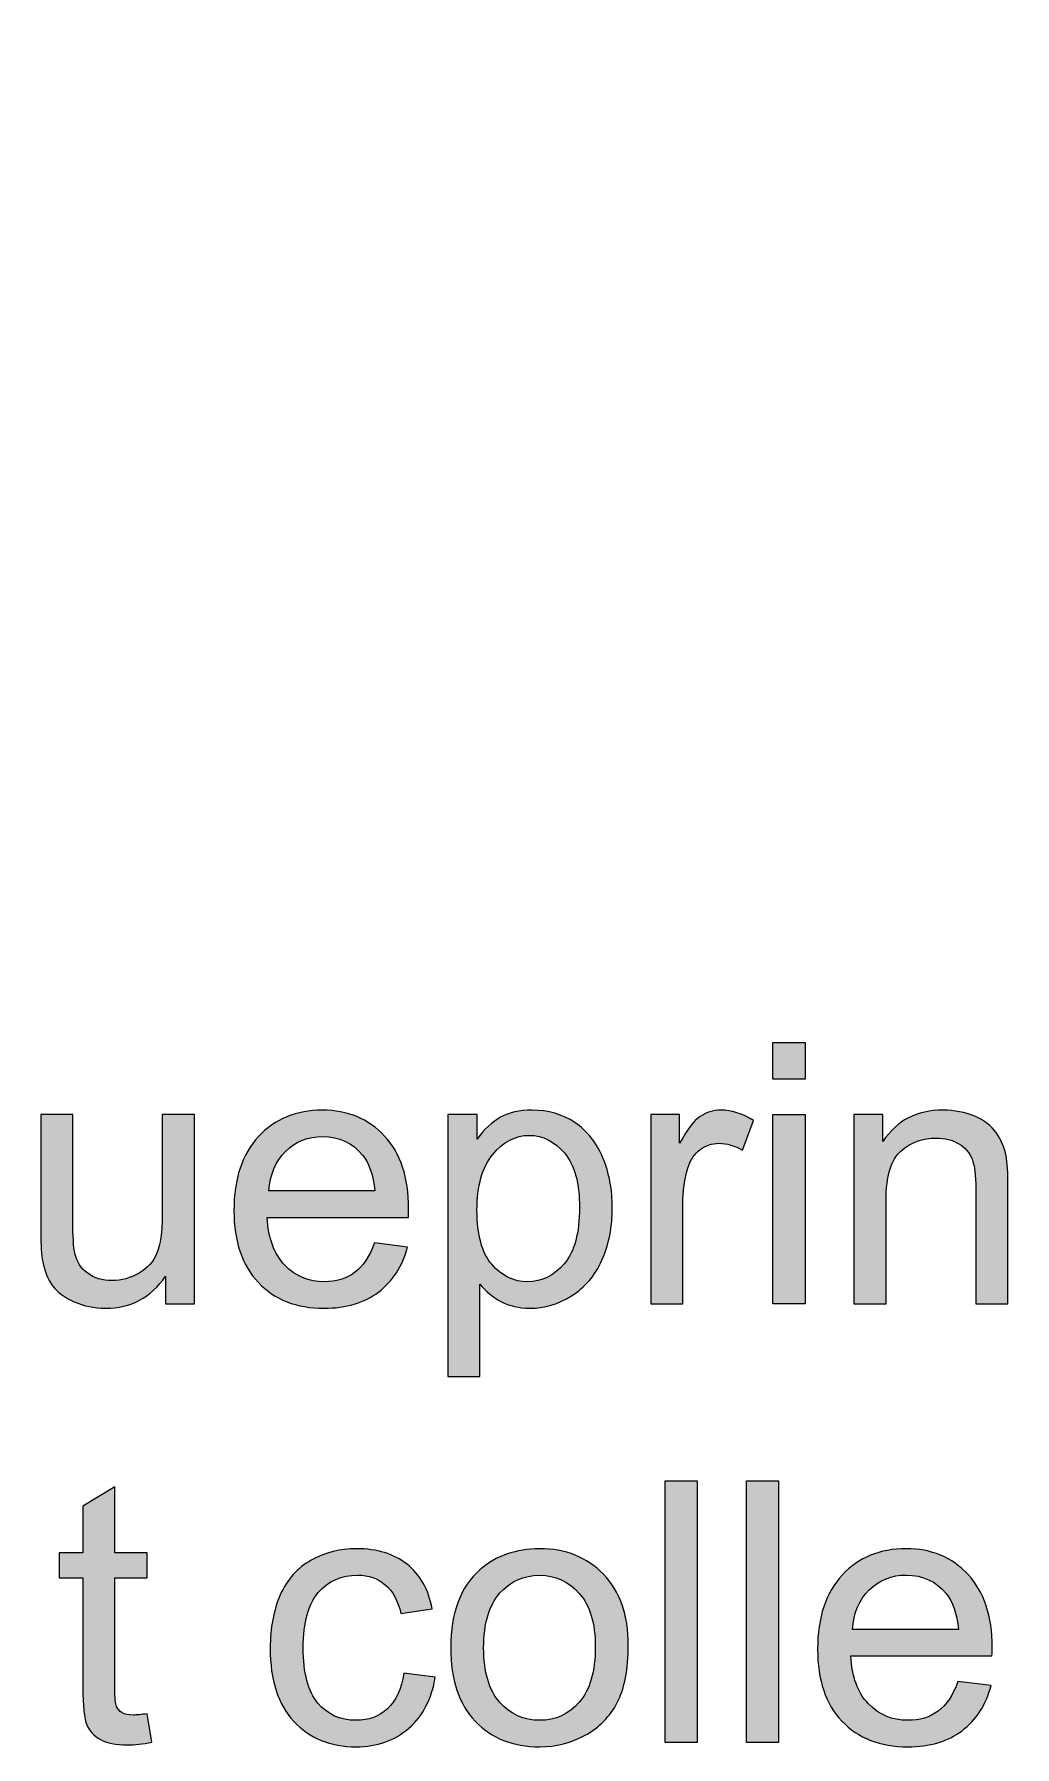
# Model space of a CAD drawing. Extents: x 65 to 355, y 40 to 244.
# Drawn here: x 262.87 to 271.39, y 41.38 to 56.26 of the extents above; entities that cross this region are included whole.
import ezdxf

# ---------------------------------------------------------------- set-up
doc = ezdxf.new("R2010")
doc.units = 0
doc.header["$MEASUREMENT"] = 0
doc.layers.add('COPYRIGHT_NOTICE', color=7, linetype='CONTINUOUS')
doc.layers.add('SOLIDS', color=7, linetype='CONTINUOUS')

# ---------------------------------------------------------------- blocks, each defined once
blk = doc.blocks.new('BLOCK_7')
at = {"layer": 'COPYRIGHT_NOTICE'}
h = blk.add_hatch(color=7, dxfattribs=at)
h.dxf.hatch_style = 2
h.paths.add_polyline_path([(269.289, 47.182), (269.289, 47.502), (269.568, 47.502), (269.568, 47.182)])
h.paths.add_polyline_path([(269.289, 45.23), (269.289, 46.876), (269.568, 46.876), (269.568, 45.23)])
h = blk.add_hatch(color=7, dxfattribs=at)
h.dxf.hatch_style = 2
edge = h.paths.add_edge_path()
edge.add_spline(control_points=[(264.011, 45.23), (264.011, 45.23), (264.011, 45.471), (264.011, 45.471), (263.883, 45.285), (263.709, 45.192), (263.489, 45.192), (263.392, 45.192), (263.301, 45.211), (263.217, 45.248), (263.133, 45.285), (263.07, 45.332), (263.029, 45.388), (262.988, 45.445), (262.96, 45.514), (262.943, 45.595), (262.932, 45.65), (262.926, 45.737), (262.926, 45.856), (262.926, 45.856), (262.926, 46.876), (262.926, 46.876), (262.926, 46.876), (263.205, 46.876), (263.205, 46.876), (263.205, 46.876), (263.205, 45.963), (263.205, 45.963), (263.205, 45.817), (263.211, 45.719), (263.222, 45.669), (263.24, 45.595), (263.277, 45.537), (263.334, 45.496), (263.391, 45.454), (263.461, 45.433), (263.545, 45.433), (263.628, 45.433), (263.707, 45.454), (263.78, 45.497), (263.854, 45.54), (263.906, 45.598), (263.936, 45.672), (263.967, 45.746), (263.982, 45.853), (263.982, 45.994), (263.982, 45.994), (263.982, 46.876), (263.982, 46.876), (263.982, 46.876), (264.261, 46.876), (264.261, 46.876), (264.261, 46.876), (264.261, 45.23), (264.261, 45.23), (264.261, 45.23), (264.011, 45.23), (264.011, 45.23)], knot_values=[0, 0, 0, 0, 1, 1, 1, 2, 2, 2, 3, 3, 3, 4, 4, 4, 5, 5, 5, 6, 6, 6, 7, 7, 7, 8, 8, 8, 9, 9, 9, 10, 10, 10, 11, 11, 11, 12, 12, 12, 13, 13, 13, 14, 14, 14, 15, 15, 15, 16, 16, 16, 17, 17, 17, 18, 18, 18, 19, 19, 19, 19], degree=3, periodic=1)
h = blk.add_hatch(color=7, dxfattribs=at)
h.dxf.hatch_style = 2
edge = h.paths.add_edge_path()
edge.add_spline(control_points=[(265.825, 45.76), (265.825, 45.76), (266.114, 45.724), (266.114, 45.724), (266.068, 45.556), (265.984, 45.425), (265.861, 45.332), (265.738, 45.239), (265.581, 45.192), (265.389, 45.192), (265.149, 45.192), (264.958, 45.266), (264.817, 45.415), (264.676, 45.563), (264.605, 45.771), (264.605, 46.039), (264.605, 46.316), (264.676, 46.531), (264.819, 46.684), (264.962, 46.837), (265.147, 46.913), (265.374, 46.913), (265.594, 46.913), (265.774, 46.838), (265.914, 46.688), (266.053, 46.538), (266.123, 46.328), (266.123, 46.056), (266.123, 46.039), (266.122, 46.014), (266.121, 45.981), (266.121, 45.981), (264.893, 45.981), (264.893, 45.981), (264.904, 45.8), (264.955, 45.662), (265.047, 45.566), (265.139, 45.47), (265.254, 45.422), (265.391, 45.422), (265.494, 45.422), (265.581, 45.449), (265.653, 45.502), (265.725, 45.556), (265.783, 45.642), (265.825, 45.76)], knot_values=[0, 0, 0, 0, 1, 1, 1, 2, 2, 2, 3, 3, 3, 4, 4, 4, 5, 5, 5, 6, 6, 6, 7, 7, 7, 8, 8, 8, 9, 9, 9, 10, 10, 10, 11, 11, 11, 12, 12, 12, 13, 13, 13, 14, 14, 14, 15, 15, 15, 15], degree=3, periodic=1)
edge = h.paths.add_edge_path()
edge.add_spline(control_points=[(264.909, 46.211), (264.909, 46.211), (265.828, 46.211), (265.828, 46.211), (265.816, 46.349), (265.781, 46.453), (265.723, 46.523), (265.634, 46.63), (265.519, 46.684), (265.377, 46.684), (265.249, 46.684), (265.141, 46.641), (265.054, 46.555), (264.967, 46.469), (264.918, 46.354), (264.909, 46.211)], knot_values=[0, 0, 0, 0, 1, 1, 1, 2, 2, 2, 3, 3, 3, 4, 4, 4, 5, 5, 5, 5], degree=3, periodic=1)
h = blk.add_hatch(color=7, dxfattribs=at)
h.dxf.hatch_style = 2
edge = h.paths.add_edge_path()
edge.add_spline(control_points=[(266.464, 44.598), (266.464, 44.598), (266.464, 46.876), (266.464, 46.876), (266.464, 46.876), (266.719, 46.876), (266.719, 46.876), (266.719, 46.876), (266.719, 46.662), (266.719, 46.662), (266.778, 46.746), (266.846, 46.809), (266.922, 46.851), (266.997, 46.892), (267.088, 46.913), (267.196, 46.913), (267.336, 46.913), (267.46, 46.877), (267.568, 46.805), (267.675, 46.732), (267.757, 46.63), (267.811, 46.498), (267.866, 46.367), (267.893, 46.222), (267.893, 46.065), (267.893, 45.897), (267.863, 45.745), (267.803, 45.61), (267.742, 45.475), (267.655, 45.372), (267.539, 45.3), (267.424, 45.228), (267.303, 45.192), (267.176, 45.192), (267.083, 45.192), (266.999, 45.212), (266.925, 45.251), (266.852, 45.291), (266.791, 45.34), (266.743, 45.4), (266.743, 45.4), (266.743, 44.598), (266.743, 44.598), (266.743, 44.598), (266.464, 44.598), (266.464, 44.598)], knot_values=[0, 0, 0, 0, 1, 1, 1, 2, 2, 2, 3, 3, 3, 4, 4, 4, 5, 5, 5, 6, 6, 6, 7, 7, 7, 8, 8, 8, 9, 9, 9, 10, 10, 10, 11, 11, 11, 12, 12, 12, 13, 13, 13, 14, 14, 14, 15, 15, 15, 15], degree=3, periodic=1)
edge = h.paths.add_edge_path()
edge.add_spline(control_points=[(266.717, 46.043), (266.717, 45.831), (266.76, 45.675), (266.845, 45.574), (266.931, 45.473), (267.035, 45.422), (267.157, 45.422), (267.281, 45.422), (267.387, 45.474), (267.476, 45.579), (267.564, 45.684), (267.608, 45.847), (267.608, 46.067), (267.608, 46.277), (267.565, 46.434), (267.479, 46.538), (267.392, 46.642), (267.289, 46.694), (267.17, 46.694), (267.051, 46.694), (266.946, 46.639), (266.854, 46.528), (266.763, 46.417), (266.717, 46.255), (266.717, 46.043)], knot_values=[0, 0, 0, 0, 1, 1, 1, 2, 2, 2, 3, 3, 3, 4, 4, 4, 5, 5, 5, 6, 6, 6, 7, 7, 7, 8, 8, 8, 8], degree=3, periodic=1)
h = blk.add_hatch(color=7, dxfattribs=at)
h.dxf.hatch_style = 2
edge = h.paths.add_edge_path()
edge.add_spline(control_points=[(268.227, 45.23), (268.227, 45.23), (268.227, 46.876), (268.227, 46.876), (268.227, 46.876), (268.478, 46.876), (268.478, 46.876), (268.478, 46.876), (268.478, 46.626), (268.478, 46.626), (268.542, 46.743), (268.601, 46.82), (268.655, 46.857), (268.71, 46.895), (268.769, 46.913), (268.834, 46.913), (268.928, 46.913), (269.024, 46.883), (269.121, 46.823), (269.121, 46.823), (269.025, 46.564), (269.025, 46.564), (268.957, 46.605), (268.889, 46.625), (268.82, 46.625), (268.759, 46.625), (268.705, 46.607), (268.656, 46.57), (268.608, 46.533), (268.573, 46.482), (268.552, 46.417), (268.521, 46.318), (268.506, 46.209), (268.506, 46.092), (268.506, 46.092), (268.506, 45.23), (268.506, 45.23), (268.506, 45.23), (268.227, 45.23), (268.227, 45.23)], knot_values=[0, 0, 0, 0, 1, 1, 1, 2, 2, 2, 3, 3, 3, 4, 4, 4, 5, 5, 5, 6, 6, 6, 7, 7, 7, 8, 8, 8, 9, 9, 9, 10, 10, 10, 11, 11, 11, 12, 12, 12, 13, 13, 13, 13], degree=3, periodic=1)
h = blk.add_hatch(color=7, dxfattribs=at)
h.dxf.hatch_style = 2
edge = h.paths.add_edge_path()
edge.add_spline(control_points=[(269.993, 45.23), (269.993, 45.23), (269.993, 46.876), (269.993, 46.876), (269.993, 46.876), (270.244, 46.876), (270.244, 46.876), (270.244, 46.876), (270.244, 46.642), (270.244, 46.642), (270.365, 46.823), (270.539, 46.913), (270.768, 46.913), (270.867, 46.913), (270.958, 46.895), (271.042, 46.86), (271.125, 46.824), (271.187, 46.777), (271.228, 46.719), (271.27, 46.661), (271.299, 46.593), (271.315, 46.513), (271.325, 46.462), (271.331, 46.371), (271.331, 46.242), (271.331, 46.242), (271.331, 45.23), (271.331, 45.23), (271.331, 45.23), (271.052, 45.23), (271.052, 45.23), (271.052, 45.23), (271.052, 46.231), (271.052, 46.231), (271.052, 46.345), (271.041, 46.43), (271.019, 46.486), (270.997, 46.543), (270.959, 46.587), (270.903, 46.621), (270.848, 46.655), (270.783, 46.671), (270.709, 46.671), (270.59, 46.671), (270.488, 46.634), (270.401, 46.558), (270.315, 46.483), (270.272, 46.34), (270.272, 46.129), (270.272, 46.129), (270.272, 45.23), (270.272, 45.23), (270.272, 45.23), (269.993, 45.23), (269.993, 45.23)], knot_values=[0, 0, 0, 0, 1, 1, 1, 2, 2, 2, 3, 3, 3, 4, 4, 4, 5, 5, 5, 6, 6, 6, 7, 7, 7, 8, 8, 8, 9, 9, 9, 10, 10, 10, 11, 11, 11, 12, 12, 12, 13, 13, 13, 14, 14, 14, 15, 15, 15, 16, 16, 16, 17, 17, 17, 18, 18, 18, 18], degree=3, periodic=1)
h = blk.add_hatch(color=7, dxfattribs=at)
h.dxf.hatch_style = 2
edge = h.paths.add_edge_path()
edge.add_spline(control_points=[(263.85, 41.669), (263.85, 41.669), (263.891, 41.423), (263.891, 41.423), (263.812, 41.406), (263.742, 41.398), (263.68, 41.398), (263.578, 41.398), (263.5, 41.414), (263.444, 41.446), (263.388, 41.478), (263.349, 41.52), (263.326, 41.572), (263.303, 41.625), (263.292, 41.735), (263.292, 41.902), (263.292, 41.902), (263.292, 42.849), (263.292, 42.849), (263.292, 42.849), (263.087, 42.849), (263.087, 42.849), (263.087, 42.849), (263.087, 43.066), (263.087, 43.066), (263.087, 43.066), (263.292, 43.066), (263.292, 43.066), (263.292, 43.066), (263.292, 43.474), (263.292, 43.474), (263.292, 43.474), (263.57, 43.641), (263.57, 43.641), (263.57, 43.641), (263.57, 43.066), (263.57, 43.066), (263.57, 43.066), (263.85, 43.066), (263.85, 43.066), (263.85, 43.066), (263.85, 42.849), (263.85, 42.849), (263.85, 42.849), (263.57, 42.849), (263.57, 42.849), (263.57, 42.849), (263.57, 41.886), (263.57, 41.886), (263.57, 41.807), (263.575, 41.756), (263.584, 41.733), (263.594, 41.71), (263.61, 41.692), (263.632, 41.679), (263.655, 41.665), (263.686, 41.658), (263.728, 41.658), (263.759, 41.658), (263.8, 41.662), (263.85, 41.669)], knot_values=[0, 0, 0, 0, 1, 1, 1, 2, 2, 2, 3, 3, 3, 4, 4, 4, 5, 5, 5, 6, 6, 6, 7, 7, 7, 8, 8, 8, 9, 9, 9, 10, 10, 10, 11, 11, 11, 12, 12, 12, 13, 13, 13, 14, 14, 14, 15, 15, 15, 16, 16, 16, 17, 17, 17, 18, 18, 18, 19, 19, 19, 20, 20, 20, 20], degree=3, periodic=1)
h = blk.add_hatch(color=7, dxfattribs=at)
h.dxf.hatch_style = 2
h.paths.add_polyline_path([(268.352, 41.42), (268.352, 43.692), (268.631, 43.692), (268.631, 41.42)])
h = blk.add_hatch(color=7, dxfattribs=at)
h.dxf.hatch_style = 2
h.paths.add_polyline_path([(269.058, 41.42), (269.058, 43.692), (269.337, 43.692), (269.337, 41.42)])
h = blk.add_hatch(color=7, dxfattribs=at)
h.dxf.hatch_style = 2
edge = h.paths.add_edge_path()
edge.add_spline(control_points=[(266.08, 42.023), (266.08, 42.023), (266.354, 41.987), (266.354, 41.987), (266.324, 41.798), (266.247, 41.65), (266.124, 41.543), (266, 41.436), (265.849, 41.382), (265.669, 41.382), (265.443, 41.382), (265.262, 41.456), (265.125, 41.603), (264.988, 41.751), (264.92, 41.962), (264.92, 42.237), (264.92, 42.414), (264.95, 42.57), (265.008, 42.703), (265.067, 42.837), (265.157, 42.937), (265.277, 43.003), (265.398, 43.07), (265.529, 43.103), (265.67, 43.103), (265.849, 43.103), (265.995, 43.058), (266.109, 42.968), (266.223, 42.877), (266.296, 42.749), (266.328, 42.582), (266.328, 42.582), (266.056, 42.541), (266.056, 42.541), (266.03, 42.651), (265.985, 42.734), (265.919, 42.79), (265.854, 42.846), (265.774, 42.874), (265.681, 42.874), (265.54, 42.874), (265.426, 42.824), (265.338, 42.723), (265.251, 42.622), (265.207, 42.463), (265.207, 42.244), (265.207, 42.023), (265.249, 41.862), (265.334, 41.762), (265.418, 41.662), (265.529, 41.612), (265.665, 41.612), (265.775, 41.612), (265.867, 41.645), (265.94, 41.713), (266.013, 41.78), (266.06, 41.883), (266.08, 42.023)], knot_values=[0, 0, 0, 0, 1, 1, 1, 2, 2, 2, 3, 3, 3, 4, 4, 4, 5, 5, 5, 6, 6, 6, 7, 7, 7, 8, 8, 8, 9, 9, 9, 10, 10, 10, 11, 11, 11, 12, 12, 12, 13, 13, 13, 14, 14, 14, 15, 15, 15, 16, 16, 16, 17, 17, 17, 18, 18, 18, 19, 19, 19, 19], degree=3, periodic=1)
h = blk.add_hatch(color=7, dxfattribs=at)
h.dxf.hatch_style = 2
edge = h.paths.add_edge_path()
edge.add_spline(control_points=[(266.489, 42.243), (266.489, 42.548), (266.574, 42.774), (266.743, 42.92), (266.885, 43.042), (267.057, 43.103), (267.261, 43.103), (267.487, 43.103), (267.672, 43.029), (267.816, 42.881), (267.96, 42.733), (268.032, 42.528), (268.032, 42.266), (268.032, 42.054), (267.999, 41.888), (267.936, 41.766), (267.872, 41.645), (267.78, 41.55), (267.658, 41.483), (267.537, 41.416), (267.405, 41.382), (267.261, 41.382), (267.03, 41.382), (266.844, 41.456), (266.702, 41.604), (266.56, 41.752), (266.489, 41.965), (266.489, 42.243)], knot_values=[0, 0, 0, 0, 1, 1, 1, 2, 2, 2, 3, 3, 3, 4, 4, 4, 5, 5, 5, 6, 6, 6, 7, 7, 7, 8, 8, 8, 9, 9, 9, 9], degree=3, periodic=1)
edge = h.paths.add_edge_path()
edge.add_spline(control_points=[(266.775, 42.243), (266.775, 42.032), (266.822, 41.874), (266.914, 41.769), (267.006, 41.664), (267.121, 41.612), (267.261, 41.612), (267.399, 41.612), (267.514, 41.665), (267.606, 41.77), (267.698, 41.875), (267.745, 42.036), (267.745, 42.252), (267.745, 42.456), (267.698, 42.61), (267.606, 42.715), (267.513, 42.82), (267.398, 42.872), (267.261, 42.872), (267.121, 42.872), (267.006, 42.82), (266.914, 42.716), (266.822, 42.611), (266.775, 42.454), (266.775, 42.243)], knot_values=[0, 0, 0, 0, 1, 1, 1, 2, 2, 2, 3, 3, 3, 4, 4, 4, 5, 5, 5, 6, 6, 6, 7, 7, 7, 8, 8, 8, 8], degree=3, periodic=1)
h = blk.add_hatch(color=7, dxfattribs=at)
h.dxf.hatch_style = 2
edge = h.paths.add_edge_path()
edge.add_spline(control_points=[(270.896, 41.95), (270.896, 41.95), (271.185, 41.914), (271.185, 41.914), (271.139, 41.746), (271.055, 41.615), (270.932, 41.522), (270.809, 41.429), (270.652, 41.382), (270.461, 41.382), (270.22, 41.382), (270.029, 41.457), (269.888, 41.605), (269.747, 41.753), (269.677, 41.961), (269.677, 42.229), (269.677, 42.506), (269.748, 42.721), (269.89, 42.874), (270.033, 43.027), (270.218, 43.103), (270.446, 43.103), (270.665, 43.103), (270.845, 43.028), (270.985, 42.878), (271.124, 42.728), (271.194, 42.518), (271.194, 42.246), (271.194, 42.229), (271.193, 42.204), (271.192, 42.171), (271.192, 42.171), (269.965, 42.171), (269.965, 42.171), (269.975, 41.991), (270.026, 41.852), (270.118, 41.756), (270.21, 41.66), (270.325, 41.612), (270.462, 41.612), (270.565, 41.612), (270.652, 41.639), (270.725, 41.693), (270.797, 41.746), (270.854, 41.832), (270.896, 41.95)], knot_values=[0, 0, 0, 0, 1, 1, 1, 2, 2, 2, 3, 3, 3, 4, 4, 4, 5, 5, 5, 6, 6, 6, 7, 7, 7, 8, 8, 8, 9, 9, 9, 10, 10, 10, 11, 11, 11, 12, 12, 12, 13, 13, 13, 14, 14, 14, 15, 15, 15, 15], degree=3, periodic=1)
edge = h.paths.add_edge_path()
edge.add_spline(control_points=[(269.98, 42.401), (269.98, 42.401), (270.9, 42.401), (270.9, 42.401), (270.887, 42.539), (270.852, 42.643), (270.794, 42.713), (270.705, 42.82), (270.59, 42.874), (270.448, 42.874), (270.32, 42.874), (270.213, 42.831), (270.125, 42.745), (270.038, 42.659), (269.989, 42.545), (269.98, 42.401)], knot_values=[0, 0, 0, 0, 1, 1, 1, 2, 2, 2, 3, 3, 3, 4, 4, 4, 5, 5, 5, 5], degree=3, periodic=1)
for points in [[(269.289, 47.182), (269.289, 47.502), (269.568, 47.502), (269.568, 47.182), (269.289, 47.182)], [(269.289, 45.23), (269.289, 46.876), (269.568, 46.876), (269.568, 45.23), (269.289, 45.23)], [(268.352, 41.42), (268.352, 43.692), (268.631, 43.692), (268.631, 41.42), (268.352, 41.42)], [(269.058, 41.42), (269.058, 43.692), (269.337, 43.692), (269.337, 41.42), (269.058, 41.42)]]:
    blk.add_lwpolyline(points, dxfattribs=at)
for points, knots in [([(264.011, 45.23), (264.011, 45.23), (264.011, 45.471), (264.011, 45.471), (263.883, 45.285), (263.709, 45.192), (263.489, 45.192), (263.392, 45.192), (263.301, 45.211), (263.217, 45.248), (263.133, 45.285), (263.07, 45.332), (263.029, 45.388), (262.988, 45.445), (262.96, 45.514), (262.943, 45.595), (262.932, 45.65), (262.926, 45.737), (262.926, 45.856), (262.926, 45.856), (262.926, 46.876), (262.926, 46.876), (262.926, 46.876), (263.205, 46.876), (263.205, 46.876), (263.205, 46.876), (263.205, 45.963), (263.205, 45.963), (263.205, 45.817), (263.211, 45.719), (263.222, 45.669), (263.24, 45.595), (263.277, 45.537), (263.334, 45.496), (263.391, 45.454), (263.461, 45.433), (263.545, 45.433), (263.628, 45.433), (263.707, 45.454), (263.78, 45.497), (263.854, 45.54), (263.906, 45.598), (263.936, 45.672), (263.967, 45.746), (263.982, 45.853), (263.982, 45.994), (263.982, 45.994), (263.982, 46.876), (263.982, 46.876), (263.982, 46.876), (264.261, 46.876), (264.261, 46.876), (264.261, 46.876), (264.261, 45.23), (264.261, 45.23), (264.261, 45.23), (264.011, 45.23), (264.011, 45.23)], [0, 0, 0, 0, 1, 1, 1, 2, 2, 2, 3, 3, 3, 4, 4, 4, 5, 5, 5, 6, 6, 6, 7, 7, 7, 8, 8, 8, 9, 9, 9, 10, 10, 10, 11, 11, 11, 12, 12, 12, 13, 13, 13, 14, 14, 14, 15, 15, 15, 16, 16, 16, 17, 17, 17, 18, 18, 18, 19, 19, 19, 19]), ([(265.825, 45.76), (265.825, 45.76), (266.114, 45.724), (266.114, 45.724), (266.068, 45.556), (265.984, 45.425), (265.861, 45.332), (265.738, 45.239), (265.581, 45.192), (265.389, 45.192), (265.149, 45.192), (264.958, 45.266), (264.817, 45.415), (264.676, 45.563), (264.605, 45.771), (264.605, 46.039), (264.605, 46.316), (264.676, 46.531), (264.819, 46.684), (264.962, 46.837), (265.147, 46.913), (265.374, 46.913), (265.594, 46.913), (265.774, 46.838), (265.914, 46.688), (266.053, 46.538), (266.123, 46.328), (266.123, 46.056), (266.123, 46.039), (266.122, 46.014), (266.121, 45.981), (266.121, 45.981), (264.893, 45.981), (264.893, 45.981), (264.904, 45.8), (264.955, 45.662), (265.047, 45.566), (265.139, 45.47), (265.254, 45.422), (265.391, 45.422), (265.494, 45.422), (265.581, 45.449), (265.653, 45.502), (265.725, 45.556), (265.783, 45.642), (265.825, 45.76)], [0, 0, 0, 0, 1, 1, 1, 2, 2, 2, 3, 3, 3, 4, 4, 4, 5, 5, 5, 6, 6, 6, 7, 7, 7, 8, 8, 8, 9, 9, 9, 10, 10, 10, 11, 11, 11, 12, 12, 12, 13, 13, 13, 14, 14, 14, 15, 15, 15, 15]), ([(266.464, 44.598), (266.464, 44.598), (266.464, 46.876), (266.464, 46.876), (266.464, 46.876), (266.719, 46.876), (266.719, 46.876), (266.719, 46.876), (266.719, 46.662), (266.719, 46.662), (266.778, 46.746), (266.846, 46.809), (266.922, 46.851), (266.997, 46.892), (267.088, 46.913), (267.196, 46.913), (267.336, 46.913), (267.46, 46.877), (267.568, 46.805), (267.675, 46.732), (267.757, 46.63), (267.811, 46.498), (267.866, 46.367), (267.893, 46.222), (267.893, 46.065), (267.893, 45.897), (267.863, 45.745), (267.803, 45.61), (267.742, 45.475), (267.655, 45.372), (267.539, 45.3), (267.424, 45.228), (267.303, 45.192), (267.176, 45.192), (267.083, 45.192), (266.999, 45.212), (266.925, 45.251), (266.852, 45.291), (266.791, 45.34), (266.743, 45.4), (266.743, 45.4), (266.743, 44.598), (266.743, 44.598), (266.743, 44.598), (266.464, 44.598), (266.464, 44.598)], [0, 0, 0, 0, 1, 1, 1, 2, 2, 2, 3, 3, 3, 4, 4, 4, 5, 5, 5, 6, 6, 6, 7, 7, 7, 8, 8, 8, 9, 9, 9, 10, 10, 10, 11, 11, 11, 12, 12, 12, 13, 13, 13, 14, 14, 14, 15, 15, 15, 15]), ([(268.227, 45.23), (268.227, 45.23), (268.227, 46.876), (268.227, 46.876), (268.227, 46.876), (268.478, 46.876), (268.478, 46.876), (268.478, 46.876), (268.478, 46.626), (268.478, 46.626), (268.542, 46.743), (268.601, 46.82), (268.655, 46.857), (268.71, 46.895), (268.769, 46.913), (268.834, 46.913), (268.928, 46.913), (269.024, 46.883), (269.121, 46.823), (269.121, 46.823), (269.025, 46.564), (269.025, 46.564), (268.957, 46.605), (268.889, 46.625), (268.82, 46.625), (268.759, 46.625), (268.705, 46.607), (268.656, 46.57), (268.608, 46.533), (268.573, 46.482), (268.552, 46.417), (268.521, 46.318), (268.506, 46.209), (268.506, 46.092), (268.506, 46.092), (268.506, 45.23), (268.506, 45.23), (268.506, 45.23), (268.227, 45.23), (268.227, 45.23)], [0, 0, 0, 0, 1, 1, 1, 2, 2, 2, 3, 3, 3, 4, 4, 4, 5, 5, 5, 6, 6, 6, 7, 7, 7, 8, 8, 8, 9, 9, 9, 10, 10, 10, 11, 11, 11, 12, 12, 12, 13, 13, 13, 13]), ([(269.993, 45.23), (269.993, 45.23), (269.993, 46.876), (269.993, 46.876), (269.993, 46.876), (270.244, 46.876), (270.244, 46.876), (270.244, 46.876), (270.244, 46.642), (270.244, 46.642), (270.365, 46.823), (270.539, 46.913), (270.768, 46.913), (270.867, 46.913), (270.958, 46.895), (271.042, 46.86), (271.125, 46.824), (271.187, 46.777), (271.228, 46.719), (271.27, 46.661), (271.299, 46.593), (271.315, 46.513), (271.325, 46.462), (271.331, 46.371), (271.331, 46.242), (271.331, 46.242), (271.331, 45.23), (271.331, 45.23), (271.331, 45.23), (271.052, 45.23), (271.052, 45.23), (271.052, 45.23), (271.052, 46.231), (271.052, 46.231), (271.052, 46.345), (271.041, 46.43), (271.019, 46.486), (270.997, 46.543), (270.959, 46.587), (270.903, 46.621), (270.848, 46.655), (270.783, 46.671), (270.709, 46.671), (270.59, 46.671), (270.488, 46.634), (270.401, 46.558), (270.315, 46.483), (270.272, 46.34), (270.272, 46.129), (270.272, 46.129), (270.272, 45.23), (270.272, 45.23), (270.272, 45.23), (269.993, 45.23), (269.993, 45.23)], [0, 0, 0, 0, 1, 1, 1, 2, 2, 2, 3, 3, 3, 4, 4, 4, 5, 5, 5, 6, 6, 6, 7, 7, 7, 8, 8, 8, 9, 9, 9, 10, 10, 10, 11, 11, 11, 12, 12, 12, 13, 13, 13, 14, 14, 14, 15, 15, 15, 16, 16, 16, 17, 17, 17, 18, 18, 18, 18]), ([(264.909, 46.211), (264.909, 46.211), (265.828, 46.211), (265.828, 46.211), (265.816, 46.349), (265.781, 46.453), (265.723, 46.523), (265.634, 46.63), (265.519, 46.684), (265.377, 46.684), (265.249, 46.684), (265.141, 46.641), (265.054, 46.555), (264.967, 46.469), (264.918, 46.354), (264.909, 46.211)], [0, 0, 0, 0, 1, 1, 1, 2, 2, 2, 3, 3, 3, 4, 4, 4, 5, 5, 5, 5]), ([(266.717, 46.043), (266.717, 45.831), (266.76, 45.675), (266.845, 45.574), (266.931, 45.473), (267.035, 45.422), (267.157, 45.422), (267.281, 45.422), (267.387, 45.474), (267.476, 45.579), (267.564, 45.684), (267.608, 45.847), (267.608, 46.067), (267.608, 46.277), (267.565, 46.434), (267.479, 46.538), (267.392, 46.642), (267.289, 46.694), (267.17, 46.694), (267.051, 46.694), (266.946, 46.639), (266.854, 46.528), (266.763, 46.417), (266.717, 46.255), (266.717, 46.043)], [0, 0, 0, 0, 1, 1, 1, 2, 2, 2, 3, 3, 3, 4, 4, 4, 5, 5, 5, 6, 6, 6, 7, 7, 7, 8, 8, 8, 8]), ([(263.85, 41.669), (263.85, 41.669), (263.891, 41.423), (263.891, 41.423), (263.812, 41.406), (263.742, 41.398), (263.68, 41.398), (263.578, 41.398), (263.5, 41.414), (263.444, 41.446), (263.388, 41.478), (263.349, 41.52), (263.326, 41.572), (263.303, 41.625), (263.292, 41.735), (263.292, 41.902), (263.292, 41.902), (263.292, 42.849), (263.292, 42.849), (263.292, 42.849), (263.087, 42.849), (263.087, 42.849), (263.087, 42.849), (263.087, 43.066), (263.087, 43.066), (263.087, 43.066), (263.292, 43.066), (263.292, 43.066), (263.292, 43.066), (263.292, 43.474), (263.292, 43.474), (263.292, 43.474), (263.57, 43.641), (263.57, 43.641), (263.57, 43.641), (263.57, 43.066), (263.57, 43.066), (263.57, 43.066), (263.85, 43.066), (263.85, 43.066), (263.85, 43.066), (263.85, 42.849), (263.85, 42.849), (263.85, 42.849), (263.57, 42.849), (263.57, 42.849), (263.57, 42.849), (263.57, 41.886), (263.57, 41.886), (263.57, 41.807), (263.575, 41.756), (263.584, 41.733), (263.594, 41.71), (263.61, 41.692), (263.632, 41.679), (263.655, 41.665), (263.686, 41.658), (263.728, 41.658), (263.759, 41.658), (263.8, 41.662), (263.85, 41.669)], [0, 0, 0, 0, 1, 1, 1, 2, 2, 2, 3, 3, 3, 4, 4, 4, 5, 5, 5, 6, 6, 6, 7, 7, 7, 8, 8, 8, 9, 9, 9, 10, 10, 10, 11, 11, 11, 12, 12, 12, 13, 13, 13, 14, 14, 14, 15, 15, 15, 16, 16, 16, 17, 17, 17, 18, 18, 18, 19, 19, 19, 20, 20, 20, 20]), ([(266.08, 42.023), (266.08, 42.023), (266.354, 41.987), (266.354, 41.987), (266.324, 41.798), (266.247, 41.65), (266.124, 41.543), (266, 41.436), (265.849, 41.382), (265.669, 41.382), (265.443, 41.382), (265.262, 41.456), (265.125, 41.603), (264.988, 41.751), (264.92, 41.962), (264.92, 42.237), (264.92, 42.414), (264.95, 42.57), (265.008, 42.703), (265.067, 42.837), (265.157, 42.937), (265.277, 43.003), (265.398, 43.07), (265.529, 43.103), (265.67, 43.103), (265.849, 43.103), (265.995, 43.058), (266.109, 42.968), (266.223, 42.877), (266.296, 42.749), (266.328, 42.582), (266.328, 42.582), (266.056, 42.541), (266.056, 42.541), (266.03, 42.651), (265.985, 42.734), (265.919, 42.79), (265.854, 42.846), (265.774, 42.874), (265.681, 42.874), (265.54, 42.874), (265.426, 42.824), (265.338, 42.723), (265.251, 42.622), (265.207, 42.463), (265.207, 42.244), (265.207, 42.023), (265.249, 41.862), (265.334, 41.762), (265.418, 41.662), (265.529, 41.612), (265.665, 41.612), (265.775, 41.612), (265.867, 41.645), (265.94, 41.713), (266.013, 41.78), (266.06, 41.883), (266.08, 42.023)], [0, 0, 0, 0, 1, 1, 1, 2, 2, 2, 3, 3, 3, 4, 4, 4, 5, 5, 5, 6, 6, 6, 7, 7, 7, 8, 8, 8, 9, 9, 9, 10, 10, 10, 11, 11, 11, 12, 12, 12, 13, 13, 13, 14, 14, 14, 15, 15, 15, 16, 16, 16, 17, 17, 17, 18, 18, 18, 19, 19, 19, 19]), ([(266.489, 42.243), (266.489, 42.548), (266.574, 42.774), (266.743, 42.92), (266.885, 43.042), (267.057, 43.103), (267.261, 43.103), (267.487, 43.103), (267.672, 43.029), (267.816, 42.881), (267.96, 42.733), (268.032, 42.528), (268.032, 42.266), (268.032, 42.054), (267.999, 41.888), (267.936, 41.766), (267.872, 41.645), (267.78, 41.55), (267.658, 41.483), (267.537, 41.416), (267.405, 41.382), (267.261, 41.382), (267.03, 41.382), (266.844, 41.456), (266.702, 41.604), (266.56, 41.752), (266.489, 41.965), (266.489, 42.243)], [0, 0, 0, 0, 1, 1, 1, 2, 2, 2, 3, 3, 3, 4, 4, 4, 5, 5, 5, 6, 6, 6, 7, 7, 7, 8, 8, 8, 9, 9, 9, 9]), ([(270.896, 41.95), (270.896, 41.95), (271.185, 41.914), (271.185, 41.914), (271.139, 41.746), (271.055, 41.615), (270.932, 41.522), (270.809, 41.429), (270.652, 41.382), (270.461, 41.382), (270.22, 41.382), (270.029, 41.457), (269.888, 41.605), (269.747, 41.753), (269.677, 41.961), (269.677, 42.229), (269.677, 42.506), (269.748, 42.721), (269.89, 42.874), (270.033, 43.027), (270.218, 43.103), (270.446, 43.103), (270.665, 43.103), (270.845, 43.028), (270.985, 42.878), (271.124, 42.728), (271.194, 42.518), (271.194, 42.246), (271.194, 42.229), (271.193, 42.204), (271.192, 42.171), (271.192, 42.171), (269.965, 42.171), (269.965, 42.171), (269.975, 41.991), (270.026, 41.852), (270.118, 41.756), (270.21, 41.66), (270.325, 41.612), (270.462, 41.612), (270.565, 41.612), (270.652, 41.639), (270.725, 41.693), (270.797, 41.746), (270.854, 41.832), (270.896, 41.95)], [0, 0, 0, 0, 1, 1, 1, 2, 2, 2, 3, 3, 3, 4, 4, 4, 5, 5, 5, 6, 6, 6, 7, 7, 7, 8, 8, 8, 9, 9, 9, 10, 10, 10, 11, 11, 11, 12, 12, 12, 13, 13, 13, 14, 14, 14, 15, 15, 15, 15]), ([(266.775, 42.243), (266.775, 42.032), (266.822, 41.874), (266.914, 41.769), (267.006, 41.664), (267.121, 41.612), (267.261, 41.612), (267.399, 41.612), (267.514, 41.665), (267.606, 41.77), (267.698, 41.875), (267.745, 42.036), (267.745, 42.252), (267.745, 42.456), (267.698, 42.61), (267.606, 42.715), (267.513, 42.82), (267.398, 42.872), (267.261, 42.872), (267.121, 42.872), (267.006, 42.82), (266.914, 42.716), (266.822, 42.611), (266.775, 42.454), (266.775, 42.243)], [0, 0, 0, 0, 1, 1, 1, 2, 2, 2, 3, 3, 3, 4, 4, 4, 5, 5, 5, 6, 6, 6, 7, 7, 7, 8, 8, 8, 8]), ([(269.98, 42.401), (269.98, 42.401), (270.9, 42.401), (270.9, 42.401), (270.887, 42.539), (270.852, 42.643), (270.794, 42.713), (270.705, 42.82), (270.59, 42.874), (270.448, 42.874), (270.32, 42.874), (270.213, 42.831), (270.125, 42.745), (270.038, 42.659), (269.989, 42.545), (269.98, 42.401)], [0, 0, 0, 0, 1, 1, 1, 2, 2, 2, 3, 3, 3, 4, 4, 4, 5, 5, 5, 5])]:
    blk.add_open_spline(points, degree=3, knots=knots, dxfattribs=at)

msp = doc.modelspace()

# ---------------------------------------------------------------- linework, layer by layer
at = {"layer": 'SOLIDS'}
msp.add_open_spline([(198.83, 114.729), (198.83, 114.729), (199.328, 127.495), (199.328, 127.495), (199.328, 127.495), (199.57, 133.624), (199.57, 133.624), (199.576, 133.792), (199.688, 133.933), (199.851, 133.978), (202.298, 134.641), (204.24, 134.8), (205.749, 134.255), (205.974, 134.484), (206.335, 134.434), (206.365, 133.855), (206.365, 133.855), (206.376, 133.652), (206.376, 133.652), (206.376, 133.652), (207.298, 115.953), (207.298, 115.953), (207.298, 115.953), (207.628, 115.974), (207.628, 115.974), (209.893, 116.522), (212.258, 117.012), (214.819, 117.325), (216.662, 117.549), (218.607, 117.682), (220.689, 117.678), (220.689, 117.678), (233.032, 117.867), (233.032, 117.867), (233.032, 117.867), (236.773, 117.924), (236.773, 117.924), (236.773, 117.924), (243.094, 118.02), (243.094, 118.02), (243.028, 118.032), (242.963, 118.044), (242.901, 118.056), (242.865, 118.062), (242.833, 118.076), (242.806, 118.095), (242.743, 118.139), (242.704, 118.21), (242.704, 118.29), (242.704, 118.29), (242.699, 124.32), (242.699, 124.32), (242.699, 124.509), (242.591, 124.671), (242.417, 124.745), (240.686, 125.477), (240.641, 128.41), (242.287, 129.256), (242.488, 129.359), (242.617, 129.534), (242.657, 129.755), (242.657, 129.755), (242.674, 129.848), (242.674, 129.848), (242.674, 129.848), (245.49, 145.554), (245.49, 145.554), (245.49, 145.554), (246.931, 153.59), (246.931, 153.59), (246.931, 153.59), (246.775, 153.59), (246.775, 153.59), (246.685, 153.59), (246.618, 153.67), (246.633, 153.758), (246.633, 153.758), (247.845, 160.5), (247.845, 160.5), (247.858, 160.571), (247.921, 160.621), (247.992, 160.618), (247.992, 160.618), (248.189, 160.609), (248.189, 160.609), (248.189, 160.609), (249.793, 169.558), (249.793, 169.558), (249.793, 169.558), (249.841, 169.824), (249.841, 169.824), (249.841, 169.824), (249.851, 169.881), (249.851, 169.881), (249.888, 170.089), (249.974, 170.273), (250.099, 170.424), (250.152, 170.487), (250.212, 170.544), (250.278, 170.594), (250.364, 170.66), (250.462, 170.715), (250.569, 170.758), (250.569, 170.758), (254.019, 172.117), (254.019, 172.117), (254.355, 172.249), (254.697, 172.29), (255.023, 172.256), (255.346, 172.222), (255.653, 172.114), (255.922, 171.946), (256.437, 171.623), (256.814, 171.081), (256.897, 170.424), (256.909, 170.332), (256.915, 170.238), (256.915, 170.143), (256.915, 170.143), (256.914, 169.785), (256.914, 169.785), (256.914, 169.785), (256.873, 139.995), (256.873, 139.995), (256.873, 139.995), (257.002, 139.995), (257.002, 139.995), (257.437, 139.995), (257.987, 139.542), (257.634, 139.542), (257.634, 139.542), (256.871, 139.542), (256.871, 139.542), (256.871, 139.542), (256.868, 136.628), (256.868, 136.628), (256.868, 136.628), (256.908, 136.627), (256.908, 136.627), (256.975, 136.626), (257.029, 136.57), (257.03, 136.505), (257.03, 136.505), (257.057, 134.227), (257.057, 134.227), (257.058, 134.16), (257.004, 134.108), (256.938, 134.109), (256.938, 134.109), (256.864, 134.11), (256.864, 134.11), (256.864, 134.11), (256.862, 132.6), (256.862, 132.6), (256.862, 132.6), (256.861, 131.636), (256.861, 131.636), (256.861, 131.636), (256.859, 130.376), (256.859, 130.376), (257.042, 130.362), (257.17, 130.314), (257.222, 130.139), (259.378, 130.098), (261.374, 129.992), (263.382, 129.119), (263.573, 129.036), (263.689, 128.859), (263.689, 128.651), (263.689, 128.651), (263.689, 128.512), (263.689, 128.512), (263.689, 128.512), (263.689, 128.033), (263.689, 128.033), (267.055, 127.677), (266.785, 126.121), (263.689, 125.915), (263.689, 125.915), (263.689, 125.788), (263.689, 125.788), (263.689, 125.788), (263.689, 125.288), (263.689, 125.288), (263.689, 125.076), (263.567, 124.895), (263.37, 124.815), (261.997, 124.26), (260.486, 124.049), (258.927, 123.961), (258.927, 123.961), (256.876, 124.007), (256.876, 124.007), (256.876, 124.007), (256.862, 124.007), (256.862, 124.007), (256.862, 124.007), (256.853, 120.932), (256.853, 120.932), (256.853, 120.932), (256.853, 120.571), (256.853, 120.571), (256.853, 120.528), (256.826, 120.491), (256.785, 120.478), (256.785, 120.478), (256.698, 120.452), (256.698, 120.452), (256.656, 120.439), (256.629, 120.403), (256.629, 120.361), (256.629, 120.361), (256.629, 120.058), (256.629, 120.058), (256.629, 120.058), (256.629, 119.756), (256.629, 119.756), (256.629, 119.714), (256.654, 119.678), (256.694, 119.665), (256.694, 119.665), (256.789, 119.632), (256.789, 119.632), (256.827, 119.618), (256.853, 119.583), (256.853, 119.541), (256.853, 119.541), (256.853, 119.224), (256.853, 119.224), (256.853, 119.224), (256.853, 118.287), (256.853, 118.287), (256.853, 118.245), (256.849, 118.205), (256.841, 118.165), (256.841, 118.165), (267.017, 118.216), (267.017, 118.216), (267.017, 118.216), (267.279, 118.218), (267.279, 118.218), (267.871, 118.218), (268.499, 118.212), (269.148, 118.192), (269.276, 118.189), (269.405, 118.185), (269.535, 118.179), (269.661, 118.176), (269.787, 118.17), (269.914, 118.166), (270.222, 118.152), (270.532, 118.136), (270.845, 118.116), (270.968, 118.109), (271.091, 118.101), (271.215, 118.092), (272.062, 118.034), (272.918, 117.952), (273.754, 117.839), (274.123, 117.789), (274.489, 117.733), (274.848, 117.671), (275.237, 117.604), (275.619, 117.529), (275.991, 117.444), (275.991, 117.444), (276.112, 117.748), (276.112, 117.748), (276.176, 117.908), (276.324, 118.008), (276.497, 118.008), (276.497, 118.008), (276.789, 118.008), (276.789, 118.008), (276.833, 118.008), (276.869, 117.972), (276.869, 117.928), (276.869, 117.928), (276.869, 117.878), (276.869, 117.878), (276.869, 117.833), (276.833, 117.798), (276.789, 117.798), (276.789, 117.798), (276.609, 117.798), (276.609, 117.798), (276.557, 117.798), (276.513, 117.763), (276.501, 117.713), (276.501, 117.713), (276.411, 117.346), (276.411, 117.346), (277.419, 117.096), (278.338, 116.778), (279.099, 116.379), (279.203, 116.324), (279.304, 116.268), (279.4, 116.209), (279.577, 116.103), (279.742, 115.991), (279.895, 115.874), (281.75, 114.452), (281.795, 112.309), (279.887, 110.871), (279.737, 110.758), (279.574, 110.649), (279.399, 110.545), (279.399, 110.544), (279.399, 110.543), (279.397, 110.543), (279.338, 110.508), (279.277, 110.474), (279.215, 110.439), (278.432, 110.01), (277.471, 109.673), (276.411, 109.41), (276.411, 109.41), (276.501, 109.044), (276.501, 109.044), (276.513, 108.993), (276.557, 108.958), (276.609, 108.958), (276.609, 108.958), (276.789, 108.958), (276.789, 108.958), (276.833, 108.958), (276.869, 108.922), (276.869, 108.879), (276.869, 108.879), (276.869, 108.827), (276.869, 108.827), (276.869, 108.784), (276.833, 108.747), (276.789, 108.747), (276.789, 108.747), (276.497, 108.747), (276.497, 108.747), (276.324, 108.747), (276.176, 108.848), (276.112, 109.008), (276.112, 109.008), (275.991, 109.312), (275.991, 109.312), (275.619, 109.227), (275.237, 109.152), (274.848, 109.085), (274.489, 109.023), (274.123, 108.967), (273.754, 108.917), (272.918, 108.804), (272.062, 108.722), (271.215, 108.664), (271.091, 108.655), (270.968, 108.647), (270.845, 108.64), (270.532, 108.62), (270.222, 108.605), (269.914, 108.59), (269.787, 108.585), (269.661, 108.58), (269.535, 108.577), (269.405, 108.571), (269.276, 108.567), (269.148, 108.563), (268.499, 108.545), (267.871, 108.537), (267.279, 108.538), (267.279, 108.538), (267.017, 108.54), (267.017, 108.54), (267.017, 108.54), (256.841, 108.591), (256.841, 108.591), (256.849, 108.552), (256.853, 108.511), (256.853, 108.469), (256.853, 108.469), (256.853, 107.531), (256.853, 107.531), (256.853, 107.531), (256.853, 107.215), (256.853, 107.215), (256.853, 107.173), (256.827, 107.138), (256.789, 107.124), (256.789, 107.124), (256.694, 107.091), (256.694, 107.091), (256.654, 107.077), (256.629, 107.042), (256.629, 107.001), (256.629, 107.001), (256.629, 106.698), (256.629, 106.698), (256.629, 106.698), (256.629, 106.396), (256.629, 106.396), (256.629, 106.353), (256.656, 106.316), (256.698, 106.304), (256.698, 106.304), (256.785, 106.277), (256.785, 106.277), (256.826, 106.265), (256.853, 106.228), (256.853, 106.186), (256.853, 106.186), (256.853, 105.825), (256.853, 105.825), (256.853, 105.825), (256.862, 102.748), (256.862, 102.748), (256.862, 102.748), (256.876, 102.749), (256.876, 102.749), (256.876, 102.749), (258.927, 102.795), (258.927, 102.795), (260.486, 102.707), (261.997, 102.496), (263.37, 101.94), (263.567, 101.861), (263.689, 101.68), (263.689, 101.468), (263.689, 101.468), (263.689, 100.967), (263.689, 100.967), (263.689, 100.967), (263.689, 100.841), (263.689, 100.841), (266.785, 100.635), (267.055, 99.079), (263.689, 98.723), (263.689, 98.723), (263.689, 98.243), (263.689, 98.243), (263.689, 98.243), (263.689, 98.105), (263.689, 98.105), (263.689, 97.897), (263.573, 97.719), (263.382, 97.637), (261.374, 96.762), (259.378, 96.658), (257.222, 96.616), (257.17, 96.442), (257.042, 96.393), (256.859, 96.38), (256.859, 96.38), (256.861, 95.12), (256.861, 95.12), (256.861, 95.12), (256.862, 94.156), (256.862, 94.156), (256.862, 94.156), (256.864, 92.646), (256.864, 92.646), (256.864, 92.646), (256.938, 92.647), (256.938, 92.647), (257.004, 92.648), (257.058, 92.595), (257.057, 92.529), (257.057, 92.529), (257.03, 90.251), (257.03, 90.251), (257.029, 90.185), (256.975, 90.13), (256.908, 90.129), (256.908, 90.129), (256.868, 90.129), (256.868, 90.129), (256.868, 90.129), (256.871, 87.213), (256.871, 87.213), (256.871, 87.213), (257.634, 87.213), (257.634, 87.213), (257.987, 87.213), (257.437, 86.76), (257.002, 86.76), (257.002, 86.76), (256.873, 86.76), (256.873, 86.76), (256.873, 86.76), (256.914, 56.971), (256.914, 56.971), (256.914, 56.971), (256.915, 56.613), (256.915, 56.613), (256.915, 56.517), (256.909, 56.423), (256.897, 56.331), (256.814, 55.675), (256.437, 55.133), (255.922, 54.811), (255.653, 54.642), (255.346, 54.534), (255.023, 54.499), (254.697, 54.466), (254.355, 54.507), (254.019, 54.639), (254.019, 54.639), (250.569, 55.998), (250.569, 55.998), (250.462, 56.04), (250.364, 56.095), (250.278, 56.162), (250.212, 56.212), (250.152, 56.269), (250.1, 56.331), (249.974, 56.482), (249.888, 56.667), (249.851, 56.875), (249.851, 56.875), (249.841, 56.932), (249.841, 56.932), (249.841, 56.932), (249.793, 57.198), (249.793, 57.198), (249.793, 57.198), (248.189, 66.147), (248.189, 66.147), (248.189, 66.147), (247.992, 66.138), (247.992, 66.138), (247.921, 66.135), (247.858, 66.184), (247.845, 66.256), (247.845, 66.256), (246.633, 72.997), (246.633, 72.997), (246.618, 73.086), (246.685, 73.166), (246.775, 73.166), (246.775, 73.166), (246.931, 73.166), (246.931, 73.166), (246.931, 73.166), (245.49, 81.202), (245.49, 81.202), (245.49, 81.202), (242.674, 96.906), (242.674, 96.906), (242.674, 96.906), (242.657, 97), (242.657, 97), (242.617, 97.223), (242.488, 97.396), (242.287, 97.5), (240.641, 98.346), (240.686, 101.28), (242.417, 102.011), (242.591, 102.085), (242.699, 102.246), (242.699, 102.436), (242.699, 102.436), (242.704, 108.465), (242.704, 108.465), (242.704, 108.547), (242.743, 108.618), (242.806, 108.661), (242.833, 108.68), (242.865, 108.694), (242.901, 108.7), (242.963, 108.712), (243.028, 108.724), (243.094, 108.737), (243.094, 108.737), (236.773, 108.833), (236.773, 108.833), (236.773, 108.833), (233.032, 108.89), (233.032, 108.89), (233.032, 108.89), (220.689, 109.078), (220.689, 109.078), (218.607, 109.074), (216.662, 109.207), (214.819, 109.431), (212.258, 109.744), (209.893, 110.233), (207.628, 110.782), (207.628, 110.782), (207.302, 110.886), (207.302, 110.886), (207.302, 110.886), (206.376, 93.104), (206.376, 93.104), (206.376, 93.104), (206.365, 92.9), (206.365, 92.9), (206.335, 92.322), (205.974, 92.272), (205.749, 92.502), (204.24, 91.956), (202.298, 92.115), (199.851, 92.778), (199.688, 92.823), (199.576, 92.963), (199.57, 93.133), (199.57, 93.133), (199.328, 99.26), (199.328, 99.26), (199.328, 99.26), (198.83, 112.028), (198.83, 112.028), (198.824, 112.159), (198.896, 112.296), (199.026, 112.323), (199.026, 112.323), (200.455, 112.619), (200.455, 112.619), (200.491, 112.628), (200.524, 112.639), (200.561, 112.639), (200.561, 112.639), (201.97, 112.639), (201.97, 112.639), (201.97, 112.639), (202.244, 112.639), (202.244, 112.639), (202.244, 112.639), (202.244, 112.781), (202.244, 112.781), (199.46, 112.883), (196.88, 113.071), (194.392, 113.296), (193.35, 113.39), (193.329, 113.364), (194.386, 113.459), (196.877, 113.685), (199.458, 113.872), (202.244, 113.975), (202.244, 113.975), (202.244, 114.117), (202.244, 114.117), (202.244, 114.117), (201.97, 114.117), (201.97, 114.117), (201.97, 114.117), (200.561, 114.117), (200.561, 114.117), (200.524, 114.117), (200.491, 114.128), (200.455, 114.136), (200.455, 114.136), (199.026, 114.434), (199.026, 114.434), (198.896, 114.46), (198.824, 114.597), (198.83, 114.729)], degree=3, knots=[0, 0, 0, 0, 1, 1, 1, 2, 2, 2, 3, 3, 3, 4, 4, 4, 5, 5, 5, 6, 6, 6, 7, 7, 7, 8, 8, 8, 9, 9, 9, 10, 10, 10, 11, 11, 11, 12, 12, 12, 13, 13, 13, 14, 14, 14, 15, 15, 15, 16, 16, 16, 17, 17, 17, 18, 18, 18, 19, 19, 19, 20, 20, 20, 21, 21, 21, 22, 22, 22, 23, 23, 23, 24, 24, 24, 25, 25, 25, 26, 26, 26, 27, 27, 27, 28, 28, 28, 29, 29, 29, 30, 30, 30, 31, 31, 31, 32, 32, 32, 33, 33, 33, 34, 34, 34, 35, 35, 35, 36, 36, 36, 37, 37, 37, 38, 38, 38, 39, 39, 39, 40, 40, 40, 41, 41, 41, 42, 42, 42, 43, 43, 43, 44, 44, 44, 45, 45, 45, 46, 46, 46, 47, 47, 47, 48, 48, 48, 49, 49, 49, 50, 50, 50, 51, 51, 51, 52, 52, 52, 53, 53, 53, 54, 54, 54, 55, 55, 55, 56, 56, 56, 57, 57, 57, 58, 58, 58, 59, 59, 59, 60, 60, 60, 61, 61, 61, 62, 62, 62, 63, 63, 63, 64, 64, 64, 65, 65, 65, 66, 66, 66, 67, 67, 67, 68, 68, 68, 69, 69, 69, 70, 70, 70, 71, 71, 71, 72, 72, 72, 73, 73, 73, 74, 74, 74, 75, 75, 75, 76, 76, 76, 77, 77, 77, 78, 78, 78, 79, 79, 79, 80, 80, 80, 81, 81, 81, 82, 82, 82, 83, 83, 83, 84, 84, 84, 85, 85, 85, 86, 86, 86, 87, 87, 87, 88, 88, 88, 89, 89, 89, 90, 90, 90, 91, 91, 91, 92, 92, 92, 93, 93, 93, 94, 94, 94, 95, 95, 95, 96, 96, 96, 97, 97, 97, 98, 98, 98, 99, 99, 99, 100, 100, 100, 101, 101, 101, 102, 102, 102, 103, 103, 103, 104, 104, 104, 105, 105, 105, 106, 106, 106, 107, 107, 107, 108, 108, 108, 109, 109, 109, 110, 110, 110, 111, 111, 111, 112, 112, 112, 113, 113, 113, 114, 114, 114, 115, 115, 115, 116, 116, 116, 117, 117, 117, 118, 118, 118, 119, 119, 119, 120, 120, 120, 121, 121, 121, 122, 122, 122, 123, 123, 123, 124, 124, 124, 125, 125, 125, 126, 126, 126, 127, 127, 127, 128, 128, 128, 129, 129, 129, 130, 130, 130, 131, 131, 131, 132, 132, 132, 133, 133, 133, 134, 134, 134, 135, 135, 135, 136, 136, 136, 137, 137, 137, 138, 138, 138, 139, 139, 139, 140, 140, 140, 141, 141, 141, 142, 142, 142, 143, 143, 143, 144, 144, 144, 145, 145, 145, 146, 146, 146, 147, 147, 147, 148, 148, 148, 149, 149, 149, 150, 150, 150, 151, 151, 151, 152, 152, 152, 153, 153, 153, 154, 154, 154, 155, 155, 155, 156, 156, 156, 157, 157, 157, 158, 158, 158, 159, 159, 159, 160, 160, 160, 161, 161, 161, 162, 162, 162, 163, 163, 163, 164, 164, 164, 165, 165, 165, 166, 166, 166, 167, 167, 167, 168, 168, 168, 169, 169, 169, 170, 170, 170, 171, 171, 171, 172, 172, 172, 173, 173, 173, 174, 174, 174, 175, 175, 175, 176, 176, 176, 177, 177, 177, 178, 178, 178, 179, 179, 179, 180, 180, 180, 181, 181, 181, 182, 182, 182, 183, 183, 183, 184, 184, 184, 185, 185, 185, 186, 186, 186, 187, 187, 187, 188, 188, 188, 189, 189, 189, 190, 190, 190, 191, 191, 191, 192, 192, 192, 193, 193, 193, 194, 194, 194, 195, 195, 195, 196, 196, 196, 197, 197, 197, 198, 198, 198, 199, 199, 199, 200, 200, 200, 201, 201, 201, 202, 202, 202, 203, 203, 203, 204, 204, 204, 205, 205, 205, 206, 206, 206, 207, 207, 207, 208, 208, 208, 209, 209, 209, 210, 210, 210, 211, 211, 211, 212, 212, 212, 213, 213, 213, 214, 214, 214, 215, 215, 215, 216, 216, 216, 217, 217, 217, 217], dxfattribs=at)

# ---------------------------------------------------------------- block references
at = {"layer": 'COPYRIGHT_NOTICE'}
msp.add_blockref('BLOCK_7', (0, 0), dxfattribs=at)

doc.saveas('drawing.dxf')
